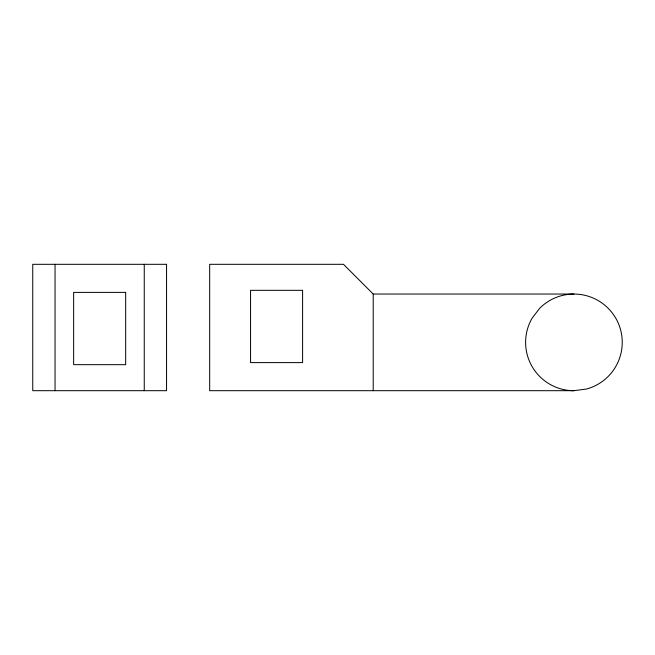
<?xml version="1.0" encoding="UTF-8"?>
<svg xmlns="http://www.w3.org/2000/svg" width="655" height="655" viewBox="0 0 655 655"><rect width="100%" height="100%" fill="white"/><g stroke="black" fill="none" stroke-linecap="round" stroke-linejoin="round"><path stroke-width="0.98" d="M573.927 390.691L586.438 389.037A48.323 48.323 0 0 0 615.774 318.207A48.323 48.323 0 0 0 539.761 308.202L532.081 318.207A48.323 48.323 0 0 0 573.927 390.691L209.674 390.691L209.674 264.309L343.482 264.309L373.219 294.046L573.927 294.046M373.219 294.046L373.219 390.691M144.256 264.309L144.256 390.691M55.053 264.309L55.053 390.691M166.558 264.309L32.75 264.309L32.75 390.691L166.558 390.691L166.558 264.309M302.594 290.329L250.562 290.329L250.562 362.608L302.594 362.608L302.594 290.329M125.67 292.392L73.638 292.392L73.638 364.671L125.67 364.671L125.67 292.392"/></g></svg>
